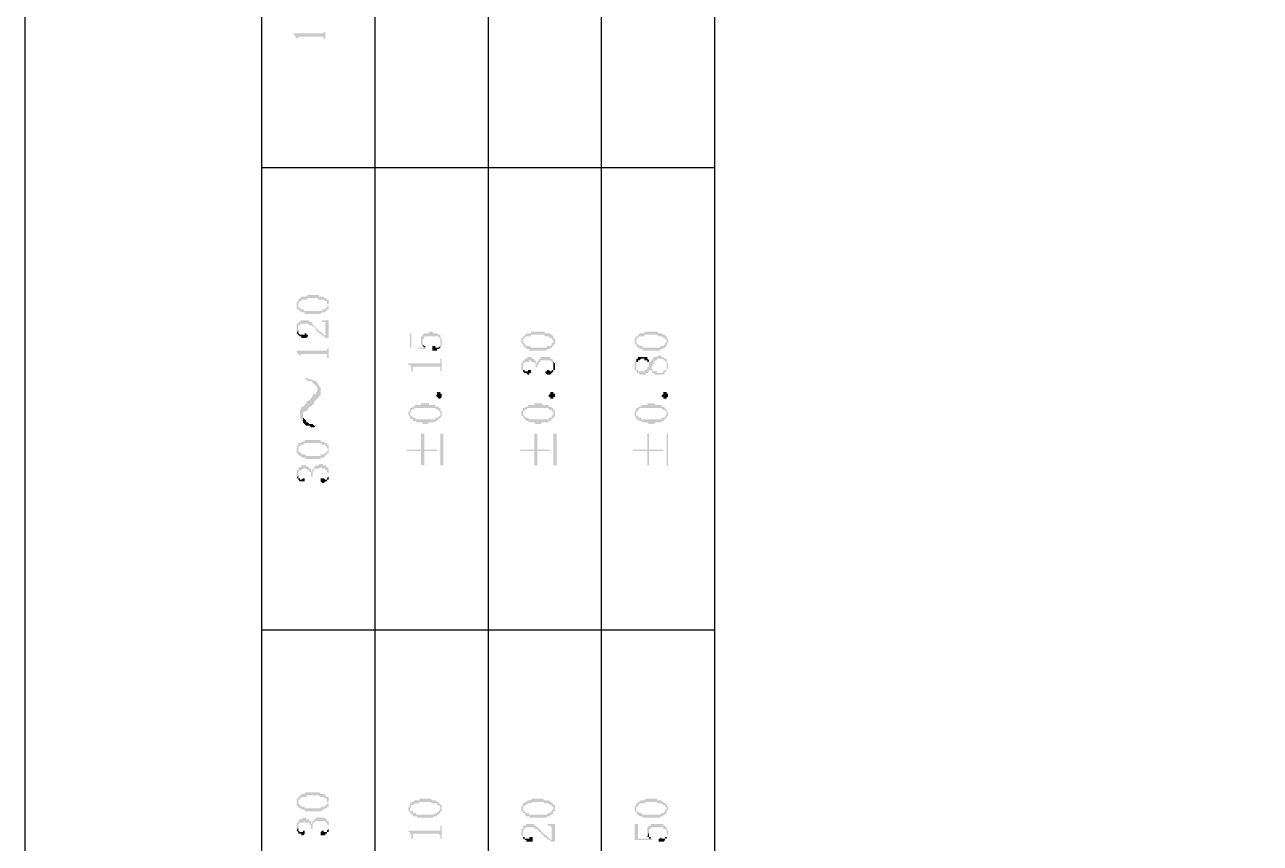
# Model space of a CAD drawing. Header units: millimetres. Extents: x 1448 to 2566, y 1057 to 1416.
# Drawn here: x 2146.13 to 2181.11, y 1191.59 to 1214.76 of the extents above; entities that cross this region are included whole.
import ezdxf

# ---------------------------------------------------------------- set-up
doc = ezdxf.new("R2010")
doc.units = ezdxf.units.MM

msp = doc.modelspace()

# ---------------------------------------------------------------- hatches: boundary and pattern name
at = {"transparency": 33554559}
for points in [[(2153.73711, 1214.51232), (2153.73711, 1214.46719), (2153.78224, 1214.46719), (2153.78224, 1214.42206), (2153.78224, 1214.42206), (2153.82737, 1214.37693), (2153.82737, 1214.33179), (2153.82737, 1214.28666), (2153.82737, 1214.37693), (2153.87251, 1214.37693), (2153.87251, 1214.42206), (2154.59462, 1214.42206), (2154.59462, 1214.37693), (2154.59462, 1214.37693), (2154.63975, 1214.33179), (2154.63975, 1214.28666), (2154.63975, 1214.64772), (2154.63975, 1214.55746), (2154.59462, 1214.55746), (2154.59462, 1214.51232), (2154.54949, 1214.51232)], [(2153.82737, 1206.83985), (2153.82737, 1206.74959), (2153.82737, 1206.70446), (2153.87251, 1206.70446), (2153.87251, 1206.83985), (2153.87251, 1206.88499), (2153.87251, 1206.88499), (2153.91764, 1206.93012), (2153.96277, 1206.93012), (2153.96277, 1206.97525), (2154.09817, 1206.97525), (2154.1433, 1207.02038), (2154.41409, 1207.02038), (2154.45922, 1206.97525), (2154.59462, 1206.97525), (2154.63975, 1206.93012), (2154.68488, 1206.93012), (2154.68488, 1206.88499), (2154.68488, 1206.83985), (2154.73002, 1206.83985), (2154.73002, 1206.97525), (2154.68488, 1206.97525), (2154.63975, 1207.02038), (2154.59462, 1207.02038), (2154.59462, 1207.06551), (2154.45922, 1207.06551), (2154.45922, 1207.11065), (2154.1433, 1207.11065), (2154.09817, 1207.06551), (2153.96277, 1207.06551), (2153.96277, 1207.02038), (2153.91764, 1207.02038), (2153.87251, 1206.97525), (2153.87251, 1206.93012), (2153.82737, 1206.93012), (2153.82737, 1206.88499)], [(2153.87251, 1206.70446), (2153.87251, 1206.70446), (2153.91764, 1206.65933), (2153.91764, 1206.65933), (2153.96277, 1206.61419), (2154.05303, 1206.61419), (2154.05303, 1206.56906), (2154.50436, 1206.56906), (2154.54949, 1206.61419), (2154.63975, 1206.61419), (2154.63975, 1206.65933), (2154.68488, 1206.65933), (2154.68488, 1206.70446), (2154.73002, 1206.70446), (2154.73002, 1206.74959), (2154.73002, 1206.79472), (2154.73002, 1206.83985), (2154.73002, 1206.88499), (2154.73002, 1206.93012), (2154.73002, 1206.97525), (2154.73002, 1206.79472), (2154.68488, 1206.79472), (2154.68488, 1206.74959), (2154.63975, 1206.74959), (2154.63975, 1206.70446), (2154.54949, 1206.70446), (2154.54949, 1206.65933), (2154.05303, 1206.65933), (2154.0079, 1206.70446), (2153.96277, 1206.70446), (2153.91764, 1206.74959), (2153.87251, 1206.74959), (2153.87251, 1206.79472), (2153.87251, 1206.83985)], [(2153.82737, 1206.16287), (2153.82737, 1206.11774), (2153.82737, 1206.02748), (2153.82737, 1206.02748), (2153.87251, 1206.11774), (2153.87251, 1206.208), (2153.87251, 1206.25314), (2153.91764, 1206.25314), (2153.91764, 1206.29827), (2154.1433, 1206.29827), (2154.18843, 1206.25314), (2154.23356, 1206.25314), (2154.27869, 1206.208), (2154.32383, 1206.208), (2154.32383, 1206.16287), (2154.36896, 1206.16287), (2154.36896, 1206.11774), (2154.36896, 1206.11774), (2154.41409, 1206.07261), (2154.41409, 1206.07261), (2154.45922, 1206.02748), (2154.50436, 1206.02748), (2154.50436, 1205.98234), (2154.54949, 1205.98234), (2154.54949, 1205.93721), (2154.59462, 1205.93721), (2154.63975, 1205.89208), (2154.68488, 1205.89208), (2154.63975, 1205.93721), (2154.63975, 1205.93721), (2154.59462, 1205.98234), (2154.59462, 1205.98234), (2154.54949, 1206.02748), (2154.54949, 1206.02748), (2154.50436, 1206.07261), (2154.45922, 1206.07261), (2154.45922, 1206.11774), (2154.41409, 1206.11774), (2154.41409, 1206.16287), (2154.36896, 1206.16287), (2154.36896, 1206.208), (2154.32383, 1206.208), (2154.32383, 1206.25314), (2154.27869, 1206.25314), (2154.27869, 1206.29827), (2154.27869, 1206.29827), (2154.23356, 1206.3434), (2154.18843, 1206.3434), (2154.18843, 1206.38853), (2153.96277, 1206.38853), (2153.91764, 1206.3434), (2153.87251, 1206.3434), (2153.87251, 1206.29827), (2153.82737, 1206.29827), (2153.82737, 1206.25314)], [(2154.50436, 1206.38853), (2154.54949, 1206.38853), (2154.54949, 1206.3434), (2154.63975, 1206.3434), (2154.63975, 1206.29827), (2154.63975, 1205.93721), (2154.68488, 1205.89208), (2154.73002, 1205.89208), (2154.73002, 1206.38853)], [(2153.82737, 1206.02748), (2153.87251, 1205.98234), (2153.87251, 1205.98234), (2153.91764, 1205.93721), (2153.96277, 1205.93721), (2153.96277, 1205.89208), (2154.09817, 1205.89208), (2154.1433, 1205.93721), (2154.1433, 1205.98234), (2154.09817, 1205.98234), (2154.09817, 1206.02748), (2154.05303, 1206.02748), (2154.05303, 1205.98234), (2153.91764, 1205.98234), (2153.87251, 1206.02748), (2153.87251, 1206.11774), (2153.87251, 1206.11774)], [(2157.34768, 1205.84695), (2157.34768, 1205.75668), (2157.34768, 1205.71155), (2157.34768, 1205.71155), (2157.39281, 1205.66642), (2157.39281, 1205.80181), (2157.39281, 1205.84695), (2157.39281, 1205.84695), (2157.43795, 1205.89208), (2157.43795, 1205.93721), (2157.84414, 1205.93721), (2157.84414, 1205.89208), (2157.88927, 1205.89208), (2157.88927, 1205.84695), (2157.88927, 1205.80181), (2157.88927, 1205.66642), (2157.9344, 1205.66642), (2157.9344, 1205.71155), (2157.9344, 1205.80181), (2157.9344, 1205.84695), (2157.9344, 1205.89208), (2157.88927, 1205.89208), (2157.88927, 1205.93721), (2157.88927, 1205.98234), (2157.84414, 1205.98234), (2157.799, 1206.02748), (2157.70874, 1206.02748), (2157.66361, 1206.07261), (2157.57334, 1206.07261), (2157.57334, 1206.02748), (2157.43795, 1206.02748), (2157.39281, 1205.98234), (2157.39281, 1205.93721), (2157.34768, 1205.93721), (2157.34768, 1205.89208)], [(2160.19101, 1205.80181), (2160.19101, 1205.75668), (2160.19101, 1205.75668), (2160.23614, 1205.71155), (2160.23614, 1205.66642), (2160.23614, 1205.80181), (2160.23614, 1205.84695), (2160.23614, 1205.84695), (2160.28127, 1205.89208), (2160.28127, 1205.89208), (2160.32641, 1205.93721), (2160.4618, 1205.93721), (2160.4618, 1205.98234), (2160.82286, 1205.98234), (2160.86799, 1205.93721), (2160.95826, 1205.93721), (2161.00339, 1205.89208), (2161.04852, 1205.89208), (2161.04852, 1205.84695), (2161.09365, 1205.84695), (2161.09365, 1205.80181), (2161.09365, 1205.93721), (2161.09365, 1205.93721), (2161.04852, 1205.98234), (2161.00339, 1205.98234), (2161.00339, 1206.02748), (2160.86799, 1206.02748), (2160.82286, 1206.07261), (2160.4618, 1206.07261), (2160.4618, 1206.02748), (2160.32641, 1206.02748), (2160.32641, 1205.98234), (2160.28127, 1205.98234), (2160.28127, 1205.93721), (2160.23614, 1205.93721), (2160.23614, 1205.89208), (2160.19101, 1205.89208)], [(2163.39539, 1205.80181), (2163.39539, 1205.75668), (2163.39539, 1205.71155), (2163.44053, 1205.71155), (2163.44053, 1205.66642), (2163.44053, 1205.80181), (2163.44053, 1205.84695), (2163.44053, 1205.84695), (2163.48566, 1205.89208), (2163.48566, 1205.89208), (2163.53079, 1205.93721), (2163.66619, 1205.93721), (2163.66619, 1205.98234), (2164.02724, 1205.98234), (2164.07238, 1205.93721), (2164.16264, 1205.93721), (2164.20777, 1205.89208), (2164.2529, 1205.89208), (2164.2529, 1205.84695), (2164.29804, 1205.84695), (2164.29804, 1205.80181), (2164.29804, 1205.93721), (2164.2529, 1205.93721), (2164.2529, 1205.98234), (2164.20777, 1205.98234), (2164.16264, 1206.02748), (2164.07238, 1206.02748), (2164.02724, 1206.07261), (2163.66619, 1206.07261), (2163.66619, 1206.02748), (2163.53079, 1206.02748), (2163.53079, 1205.98234), (2163.48566, 1205.98234), (2163.48566, 1205.93721), (2163.44053, 1205.93721), (2163.44053, 1205.89208), (2163.39539, 1205.89208)], [(2157.03176, 1206.02748), (2157.03176, 1205.62129), (2157.48308, 1205.57615), (2157.48308, 1205.62129), (2157.48308, 1205.66642), (2157.43795, 1205.62129), (2157.07689, 1205.62129), (2157.07689, 1206.02748)], [(2157.39281, 1205.66642), (2157.39281, 1205.66642), (2157.43795, 1205.62129), (2157.43795, 1205.62129), (2157.48308, 1205.66642), (2157.43795, 1205.66642), (2157.39281, 1205.71155), (2157.39281, 1205.75668), (2157.39281, 1205.80181)], [(2157.66361, 1205.62129), (2157.66361, 1205.53102), (2157.799, 1205.53102), (2157.799, 1205.57615), (2157.84414, 1205.57615), (2157.88927, 1205.62129), (2157.88927, 1205.80181), (2157.88927, 1205.71155), (2157.88927, 1205.66642), (2157.88927, 1205.66642), (2157.84414, 1205.62129), (2157.75387, 1205.62129), (2157.75387, 1205.66642), (2157.66361, 1205.66642)], [(2160.23614, 1205.66642), (2160.28127, 1205.66642), (2160.28127, 1205.62129), (2160.32641, 1205.62129), (2160.32641, 1205.57615), (2160.41667, 1205.57615), (2160.41667, 1205.53102), (2160.91312, 1205.53102), (2160.91312, 1205.57615), (2161.00339, 1205.57615), (2161.00339, 1205.62129), (2161.04852, 1205.62129), (2161.09365, 1205.66642), (2161.09365, 1205.71155), (2161.13878, 1205.71155), (2161.13878, 1205.75668), (2161.13878, 1205.80181), (2161.13878, 1205.84695), (2161.13878, 1205.89208), (2161.09365, 1205.89208), (2161.09365, 1205.93721), (2161.09365, 1205.80181), (2161.09365, 1205.75668), (2161.04852, 1205.75668), (2161.04852, 1205.71155), (2161.04852, 1205.71155), (2161.00339, 1205.66642), (2160.91312, 1205.66642), (2160.91312, 1205.62129), (2160.4618, 1205.62129), (2160.41667, 1205.66642), (2160.32641, 1205.66642), (2160.28127, 1205.71155), (2160.28127, 1205.75668), (2160.23614, 1205.75668), (2160.23614, 1205.80181)], [(2163.44053, 1205.66642), (2163.44053, 1205.66642), (2163.48566, 1205.62129), (2163.53079, 1205.62129), (2163.53079, 1205.57615), (2163.62105, 1205.57615), (2163.62105, 1205.53102), (2164.11751, 1205.53102), (2164.11751, 1205.57615), (2164.20777, 1205.57615), (2164.20777, 1205.62129), (2164.2529, 1205.62129), (2164.29804, 1205.66642), (2164.29804, 1205.71155), (2164.29804, 1205.71155), (2164.34317, 1205.75668), (2164.34317, 1205.80181), (2164.34317, 1205.84695), (2164.34317, 1205.84695), (2164.29804, 1205.89208), (2164.29804, 1205.93721), (2164.29804, 1205.80181), (2164.29804, 1205.75668), (2164.2529, 1205.75668), (2164.2529, 1205.71155), (2164.2529, 1205.71155), (2164.20777, 1205.66642), (2164.11751, 1205.66642), (2164.11751, 1205.62129), (2163.62105, 1205.62129), (2163.62105, 1205.66642), (2163.53079, 1205.66642), (2163.48566, 1205.71155), (2163.48566, 1205.71155), (2163.44053, 1205.75668), (2163.44053, 1205.80181)], [(2153.82737, 1205.53102), (2153.82737, 1205.48589), (2153.82737, 1205.48589), (2153.87251, 1205.44076), (2153.87251, 1205.39562), (2153.91764, 1205.39562), (2153.91764, 1205.26023), (2153.91764, 1205.39562), (2153.91764, 1205.39562), (2153.96277, 1205.44076), (2154.68488, 1205.44076), (2154.68488, 1205.39562), (2154.68488, 1205.35049), (2154.73002, 1205.30536), (2154.73002, 1205.26023), (2154.73002, 1205.66642), (2154.73002, 1205.62129), (2154.68488, 1205.57615), (2154.68488, 1205.53102), (2154.63975, 1205.53102)], [(2160.19101, 1205.0797), (2160.19101, 1204.98944), (2160.23614, 1204.98944), (2160.23614, 1205.0797), (2160.23614, 1205.12483), (2160.23614, 1205.16996), (2160.28127, 1205.16996), (2160.28127, 1205.2151), (2160.41667, 1205.2151), (2160.41667, 1205.26023), (2160.4618, 1205.26023), (2160.4618, 1205.2151), (2160.55207, 1205.2151), (2160.55207, 1205.16996), (2160.5972, 1205.16996), (2160.5972, 1205.12483), (2160.5972, 1205.0797), (2160.5972, 1205.0797), (2160.64233, 1205.03457), (2160.64233, 1205.0797), (2160.64233, 1205.12483), (2160.68746, 1205.16996), (2160.68746, 1205.2151), (2160.7326, 1205.2151), (2160.7326, 1205.26023), (2161.00339, 1205.26023), (2161.04852, 1205.2151), (2161.04852, 1205.2151), (2161.09365, 1205.16996), (2161.09365, 1205.12483), (2161.09365, 1205.0797), (2161.09365, 1205.26023), (2161.09365, 1205.26023), (2161.04852, 1205.30536), (2161.00339, 1205.30536), (2161.00339, 1205.35049), (2160.7326, 1205.35049), (2160.7326, 1205.30536), (2160.68746, 1205.30536), (2160.68746, 1205.26023), (2160.68746, 1205.26023), (2160.64233, 1205.2151), (2160.64233, 1205.16996), (2160.64233, 1205.16996), (2160.5972, 1205.2151), (2160.5972, 1205.26023), (2160.55207, 1205.26023), (2160.55207, 1205.30536), (2160.50693, 1205.30536), (2160.4618, 1205.35049), (2160.37154, 1205.35049), (2160.32641, 1205.30536), (2160.28127, 1205.30536), (2160.28127, 1205.26023), (2160.23614, 1205.26023), (2160.23614, 1205.2151), (2160.23614, 1205.2151), (2160.19101, 1205.16996), (2160.19101, 1205.12483)], [(2163.39539, 1205.12483), (2163.39539, 1205.0797), (2163.39539, 1204.98944), (2163.44053, 1204.98944), (2163.44053, 1204.9443), (2163.44053, 1204.9443), (2163.48566, 1204.89917), (2163.53079, 1204.89917), (2163.53079, 1204.85404), (2163.71132, 1204.85404), (2163.71132, 1204.89917), (2163.75645, 1204.89917), (2163.80158, 1204.9443), (2163.80158, 1204.98944), (2163.84672, 1204.98944), (2163.84672, 1205.03457), (2163.84672, 1205.03457), (2163.89185, 1205.0797), (2163.89185, 1205.12483), (2163.89185, 1205.12483), (2163.93698, 1205.16996), (2163.93698, 1205.2151), (2163.93698, 1205.2151), (2163.98211, 1205.26023), (2164.02724, 1205.26023), (2164.02724, 1205.30536), (2164.20777, 1205.30536), (2164.20777, 1205.26023), (2164.2529, 1205.26023), (2164.2529, 1205.2151), (2164.29804, 1205.2151), (2164.29804, 1205.12483), (2164.29804, 1204.98944), (2164.29804, 1204.98944), (2164.34317, 1205.03457), (2164.34317, 1205.12483), (2164.34317, 1205.16996), (2164.34317, 1205.16996), (2164.29804, 1205.2151), (2164.29804, 1205.26023), (2164.29804, 1205.30536), (2164.2529, 1205.30536), (2164.20777, 1205.35049), (2164.16264, 1205.35049), (2164.11751, 1205.39562), (2164.07238, 1205.39562), (2164.02724, 1205.35049), (2163.93698, 1205.35049), (2163.93698, 1205.30536), (2163.89185, 1205.30536), (2163.89185, 1205.26023), (2163.84672, 1205.26023), (2163.84672, 1205.2151), (2163.80158, 1205.2151), (2163.80158, 1205.16996), (2163.80158, 1205.0797), (2163.75645, 1205.0797), (2163.75645, 1205.03457), (2163.75645, 1205.03457), (2163.71132, 1204.98944), (2163.66619, 1204.98944), (2163.66619, 1204.9443), (2163.48566, 1204.9443), (2163.48566, 1204.98944), (2163.44053, 1204.98944), (2163.44053, 1205.03457), (2163.44053, 1205.26023), (2163.39539, 1205.2151)], [(2163.44053, 1205.26023), (2163.44053, 1205.12483), (2163.44053, 1205.16996), (2163.44053, 1205.2151), (2163.48566, 1205.2151), (2163.48566, 1205.26023), (2163.53079, 1205.26023), (2163.57592, 1205.30536), (2163.66619, 1205.30536), (2163.66619, 1205.26023), (2163.75645, 1205.26023), (2163.75645, 1205.2151), (2163.80158, 1205.2151), (2163.80158, 1205.16996), (2163.80158, 1205.26023), (2163.80158, 1205.26023), (2163.75645, 1205.30536), (2163.75645, 1205.35049), (2163.48566, 1205.35049), (2163.48566, 1205.30536), (2163.44053, 1205.30536)], [(2156.98662, 1205.16996), (2156.98662, 1205.12483), (2157.03176, 1205.12483), (2157.07689, 1205.0797), (2157.07689, 1204.98944), (2157.07689, 1204.9443), (2157.12202, 1204.9443), (2157.12202, 1205.03457), (2157.12202, 1205.0797), (2157.88927, 1205.0797), (2157.88927, 1205.03457), (2157.88927, 1204.98944), (2157.88927, 1204.9443), (2157.9344, 1204.9443), (2157.9344, 1205.30536), (2157.88927, 1205.30536), (2157.88927, 1205.2151), (2157.88927, 1205.16996), (2157.799, 1205.16996)], [(2160.23614, 1204.98944), (2160.23614, 1204.9443), (2160.23614, 1204.9443), (2160.28127, 1204.89917), (2160.32641, 1204.89917), (2160.37154, 1204.85404), (2160.41667, 1204.85404), (2160.41667, 1204.89917), (2160.4618, 1204.89917), (2160.4618, 1204.9443), (2160.4618, 1204.98944), (2160.37154, 1204.98944), (2160.37154, 1204.9443), (2160.28127, 1204.9443), (2160.28127, 1204.98944), (2160.23614, 1204.98944), (2160.23614, 1205.03457), (2160.23614, 1205.0797)], [(2160.86799, 1204.89917), (2160.86799, 1204.89917), (2160.91312, 1204.85404), (2161.00339, 1204.85404), (2161.04852, 1204.89917), (2161.04852, 1204.89917), (2161.09365, 1204.9443), (2161.09365, 1204.98944), (2161.13878, 1204.98944), (2161.13878, 1205.0797), (2161.13878, 1205.12483), (2161.13878, 1205.16996), (2161.13878, 1205.16996), (2161.09365, 1205.2151), (2161.09365, 1205.0797), (2161.09365, 1205.03457), (2161.09365, 1204.98944), (2161.04852, 1204.98944), (2161.04852, 1204.9443), (2161.00339, 1204.9443), (2160.95826, 1204.98944), (2160.91312, 1204.98944), (2160.91312, 1204.9443), (2160.86799, 1204.9443)], [(2163.84672, 1204.98944), (2163.89185, 1204.9443), (2163.89185, 1204.89917), (2163.93698, 1204.89917), (2163.98211, 1204.85404), (2164.20777, 1204.85404), (2164.2529, 1204.89917), (2164.2529, 1204.9443), (2164.29804, 1204.9443), (2164.29804, 1205.12483), (2164.29804, 1205.03457), (2164.29804, 1204.98944), (2164.2529, 1204.98944), (2164.20777, 1204.9443), (2164.20777, 1204.9443), (2164.16264, 1204.89917), (2164.02724, 1204.89917), (2164.02724, 1204.9443), (2163.93698, 1204.9443), (2163.89185, 1204.98944), (2163.89185, 1205.03457), (2163.84672, 1205.03457)], [(2154.05303, 1204.71864), (2154.09817, 1204.71864), (2154.1433, 1204.67351), (2154.23356, 1204.67351), (2154.27869, 1204.62838), (2154.32383, 1204.58325), (2154.32383, 1204.58325), (2154.36896, 1204.53811), (2154.41409, 1204.49298), (2154.41409, 1204.17706), (2154.41409, 1204.17706), (2154.45922, 1204.22219), (2154.50436, 1204.26732), (2154.50436, 1204.49298), (2154.45922, 1204.53811), (2154.41409, 1204.62838), (2154.41409, 1204.62838), (2154.36896, 1204.67351), (2154.32383, 1204.67351), (2154.23356, 1204.71864), (2154.18843, 1204.71864), (2154.09817, 1204.76377)], [(2153.91764, 1203.72573), (2153.91764, 1203.63547), (2153.96277, 1203.59034), (2154.0079, 1203.50007), (2154.0079, 1203.6806), (2154.0079, 1203.77087), (2154.05303, 1203.816), (2154.09817, 1203.816), (2154.1433, 1203.86113), (2154.18843, 1203.9514), (2154.23356, 1203.9514), (2154.27869, 1203.99653), (2154.32383, 1204.04166), (2154.32383, 1204.08679), (2154.36896, 1204.13192), (2154.41409, 1204.17706), (2154.41409, 1204.44785), (2154.41409, 1204.40272), (2154.36896, 1204.31245), (2154.32383, 1204.31245), (2154.27869, 1204.26732), (2154.23356, 1204.17706), (2154.23356, 1204.17706), (2154.18843, 1204.13192), (2154.09817, 1204.08679), (2154.09817, 1204.04166), (2154.05303, 1203.99653), (2154.0079, 1203.9514), (2153.96277, 1203.9514), (2153.96277, 1203.90626), (2153.91764, 1203.86113), (2153.91764, 1203.77087)], [(2157.9344, 1204.26732), (2157.9344, 1204.22219), (2157.9344, 1204.22219), (2157.88927, 1204.17706), (2157.84414, 1204.17706), (2157.799, 1204.22219), (2157.799, 1204.22219), (2157.75387, 1204.26732), (2157.799, 1204.26732), (2157.799, 1204.31245), (2157.799, 1204.35758), (2157.88927, 1204.35758), (2157.88927, 1204.31245), (2157.9344, 1204.31245), (2157.9344, 1204.26732)], [(2161.13878, 1204.26732), (2161.13878, 1204.22219), (2161.09365, 1204.22219), (2161.09365, 1204.17706), (2161.00339, 1204.17706), (2161.00339, 1204.22219), (2160.95826, 1204.22219), (2160.95826, 1204.26732), (2160.95826, 1204.26732), (2161.00339, 1204.31245), (2161.00339, 1204.35758), (2161.09365, 1204.35758), (2161.09365, 1204.31245), (2161.13878, 1204.31245), (2161.13878, 1204.26732)], [(2164.34317, 1204.26732), (2164.34317, 1204.22219), (2164.29804, 1204.22219), (2164.29804, 1204.17706), (2164.20777, 1204.17706), (2164.20777, 1204.22219), (2164.16264, 1204.22219), (2164.16264, 1204.26732), (2164.16264, 1204.26732), (2164.20777, 1204.31245), (2164.20777, 1204.35758), (2164.29804, 1204.35758), (2164.29804, 1204.31245), (2164.34317, 1204.31245), (2164.34317, 1204.26732)], [(2156.98662, 1203.77087), (2156.98662, 1203.72573), (2156.98662, 1203.72573), (2157.03176, 1203.6806), (2157.03176, 1203.63547), (2157.03176, 1203.77087), (2157.03176, 1203.77087), (2157.07689, 1203.816), (2157.07689, 1203.86113), (2157.12202, 1203.86113), (2157.16715, 1203.90626), (2157.75387, 1203.90626), (2157.799, 1203.86113), (2157.84414, 1203.86113), (2157.84414, 1203.816), (2157.88927, 1203.816), (2157.88927, 1203.77087), (2157.88927, 1203.90626), (2157.84414, 1203.90626), (2157.84414, 1203.9514), (2157.75387, 1203.9514), (2157.75387, 1203.99653), (2157.57334, 1203.99653), (2157.57334, 1204.04166), (2157.34768, 1204.04166), (2157.34768, 1203.99653), (2157.16715, 1203.99653), (2157.16715, 1203.9514), (2157.12202, 1203.9514), (2157.07689, 1203.90626), (2157.03176, 1203.90626), (2157.03176, 1203.86113), (2157.03176, 1203.816), (2156.98662, 1203.816)], [(2160.19101, 1203.77087), (2160.19101, 1203.72573), (2160.19101, 1203.6806), (2160.23614, 1203.6806), (2160.23614, 1203.63547), (2160.23614, 1203.77087), (2160.23614, 1203.816), (2160.28127, 1203.816), (2160.28127, 1203.86113), (2160.32641, 1203.86113), (2160.37154, 1203.90626), (2160.95826, 1203.90626), (2160.95826, 1203.86113), (2161.04852, 1203.86113), (2161.04852, 1203.816), (2161.09365, 1203.816), (2161.09365, 1203.77087), (2161.09365, 1203.90626), (2161.04852, 1203.90626), (2161.04852, 1203.9514), (2160.95826, 1203.9514), (2160.95826, 1203.99653), (2160.77773, 1203.99653), (2160.77773, 1204.04166), (2160.55207, 1204.04166), (2160.55207, 1203.99653), (2160.37154, 1203.99653), (2160.37154, 1203.9514), (2160.32641, 1203.9514), (2160.28127, 1203.90626), (2160.23614, 1203.90626), (2160.23614, 1203.86113), (2160.23614, 1203.86113), (2160.19101, 1203.816)], [(2163.39539, 1203.77087), (2163.39539, 1203.72573), (2163.39539, 1203.6806), (2163.39539, 1203.6806), (2163.44053, 1203.63547), (2163.44053, 1203.77087), (2163.44053, 1203.816), (2163.48566, 1203.816), (2163.48566, 1203.86113), (2163.53079, 1203.86113), (2163.53079, 1203.90626), (2164.16264, 1203.90626), (2164.16264, 1203.86113), (2164.2529, 1203.86113), (2164.2529, 1203.816), (2164.29804, 1203.816), (2164.29804, 1203.77087), (2164.29804, 1203.86113), (2164.2529, 1203.90626), (2164.2529, 1203.90626), (2164.20777, 1203.9514), (2164.16264, 1203.9514), (2164.16264, 1203.99653), (2163.98211, 1203.99653), (2163.93698, 1204.04166), (2163.75645, 1204.04166), (2163.75645, 1203.99653), (2163.57592, 1203.99653), (2163.57592, 1203.9514), (2163.53079, 1203.9514), (2163.48566, 1203.90626), (2163.44053, 1203.90626), (2163.44053, 1203.86113), (2163.44053, 1203.86113), (2163.39539, 1203.816)], [(2154.0079, 1203.50007), (2154.0079, 1203.50007), (2154.05303, 1203.45494), (2154.09817, 1203.40981), (2154.18843, 1203.40981), (2154.23356, 1203.36468), (2154.32383, 1203.36468), (2154.36896, 1203.40981), (2154.32383, 1203.40981), (2154.27869, 1203.45494), (2154.18843, 1203.45494), (2154.1433, 1203.50007), (2154.09817, 1203.50007), (2154.09817, 1203.54521), (2154.05303, 1203.59034), (2154.0079, 1203.63547), (2154.0079, 1203.6806)], [(2157.03176, 1203.63547), (2157.07689, 1203.59034), (2157.12202, 1203.59034), (2157.12202, 1203.54521), (2157.21229, 1203.54521), (2157.21229, 1203.50007), (2157.39281, 1203.50007), (2157.39281, 1203.45494), (2157.52821, 1203.45494), (2157.57334, 1203.50007), (2157.75387, 1203.50007), (2157.75387, 1203.54521), (2157.799, 1203.54521), (2157.84414, 1203.59034), (2157.84414, 1203.59034), (2157.88927, 1203.63547), (2157.88927, 1203.63547), (2157.9344, 1203.6806), (2157.9344, 1203.77087), (2157.9344, 1203.816), (2157.9344, 1203.816), (2157.88927, 1203.86113), (2157.88927, 1203.72573), (2157.88927, 1203.6806), (2157.84414, 1203.6806), (2157.84414, 1203.63547), (2157.75387, 1203.63547), (2157.75387, 1203.59034), (2157.21229, 1203.59034), (2157.16715, 1203.63547), (2157.12202, 1203.63547), (2157.07689, 1203.6806), (2157.07689, 1203.6806), (2157.03176, 1203.72573), (2157.03176, 1203.77087)], [(2160.23614, 1203.63547), (2160.28127, 1203.59034), (2160.28127, 1203.59034), (2160.32641, 1203.54521), (2160.37154, 1203.54521), (2160.41667, 1203.50007), (2160.55207, 1203.50007), (2160.5972, 1203.45494), (2160.7326, 1203.45494), (2160.77773, 1203.50007), (2160.95826, 1203.50007), (2160.95826, 1203.54521), (2161.00339, 1203.54521), (2161.04852, 1203.59034), (2161.04852, 1203.59034), (2161.09365, 1203.63547), (2161.09365, 1203.63547), (2161.13878, 1203.6806), (2161.13878, 1203.77087), (2161.13878, 1203.816), (2161.13878, 1203.816), (2161.09365, 1203.86113), (2161.09365, 1203.72573), (2161.09365, 1203.72573), (2161.04852, 1203.6806), (2161.04852, 1203.63547), (2160.95826, 1203.63547), (2160.95826, 1203.59034), (2160.41667, 1203.59034), (2160.37154, 1203.63547), (2160.28127, 1203.63547), (2160.28127, 1203.6806), (2160.28127, 1203.6806), (2160.23614, 1203.72573), (2160.23614, 1203.77087)], [(2163.44053, 1203.63547), (2163.44053, 1203.59034), (2163.48566, 1203.59034), (2163.53079, 1203.54521), (2163.57592, 1203.54521), (2163.62105, 1203.50007), (2163.75645, 1203.50007), (2163.80158, 1203.45494), (2163.93698, 1203.45494), (2163.98211, 1203.50007), (2164.16264, 1203.50007), (2164.16264, 1203.54521), (2164.20777, 1203.54521), (2164.2529, 1203.59034), (2164.2529, 1203.59034), (2164.29804, 1203.63547), (2164.29804, 1203.6806), (2164.34317, 1203.6806), (2164.34317, 1203.77087), (2164.34317, 1203.816), (2164.29804, 1203.816), (2164.29804, 1203.86113), (2164.29804, 1203.72573), (2164.29804, 1203.72573), (2164.2529, 1203.6806), (2164.2529, 1203.63547), (2164.16264, 1203.63547), (2164.16264, 1203.59034), (2163.57592, 1203.59034), (2163.57592, 1203.63547), (2163.48566, 1203.63547), (2163.48566, 1203.6806), (2163.44053, 1203.6806), (2163.44053, 1203.72573), (2163.44053, 1203.77087)], [(2153.82737, 1202.73283), (2153.82737, 1202.68769), (2153.82737, 1202.64256), (2153.82737, 1202.64256), (2153.87251, 1202.59743), (2153.87251, 1202.73283), (2153.87251, 1202.77796), (2153.87251, 1202.82309), (2153.91764, 1202.82309), (2153.96277, 1202.86822), (2154.0079, 1202.86822), (2154.05303, 1202.91336), (2154.50436, 1202.91336), (2154.54949, 1202.86822), (2154.63975, 1202.86822), (2154.63975, 1202.82309), (2154.68488, 1202.82309), (2154.68488, 1202.77796), (2154.68488, 1202.77796), (2154.73002, 1202.73283), (2154.73002, 1202.86822), (2154.68488, 1202.86822), (2154.68488, 1202.91336), (2154.63975, 1202.91336), (2154.59462, 1202.95849), (2154.50436, 1202.95849), (2154.50436, 1203.00362), (2154.05303, 1203.00362), (2154.05303, 1202.95849), (2153.96277, 1202.95849), (2153.96277, 1202.91336), (2153.87251, 1202.91336), (2153.87251, 1202.86822), (2153.87251, 1202.86822), (2153.82737, 1202.82309), (2153.82737, 1202.77796), (2153.82737, 1202.77796)], [(2156.94149, 1202.73283), (2156.94149, 1202.68769), (2157.34768, 1202.68769), (2157.34768, 1202.2815), (2157.43795, 1202.2815), (2157.43795, 1202.68769), (2157.799, 1202.68769), (2157.799, 1202.73283), (2157.43795, 1202.73283), (2157.43795, 1203.18415), (2157.34768, 1203.18415), (2157.34768, 1202.73283)], [(2157.97953, 1202.2815), (2157.97953, 1203.18415), (2157.88927, 1203.18415), (2157.88927, 1202.2815)], [(2160.14588, 1202.73283), (2160.14588, 1202.68769), (2160.55207, 1202.68769), (2160.55207, 1202.2815), (2160.64233, 1202.2815), (2160.64233, 1202.68769), (2161.00339, 1202.68769), (2161.00339, 1202.73283), (2160.64233, 1202.73283), (2160.64233, 1203.18415), (2160.55207, 1203.18415), (2160.55207, 1202.73283)], [(2161.18392, 1202.2815), (2161.18392, 1203.18415), (2161.09365, 1203.18415), (2161.09365, 1202.2815)], [(2163.35026, 1202.73283), (2163.35026, 1202.68769), (2163.75645, 1202.68769), (2163.75645, 1202.2815), (2163.80158, 1202.2815), (2163.80158, 1202.68769), (2164.20777, 1202.68769), (2164.20777, 1202.73283), (2163.80158, 1202.73283), (2163.80158, 1203.18415), (2163.75645, 1203.18415), (2163.75645, 1202.73283)], [(2164.34317, 1202.2815), (2164.34317, 1203.18415), (2164.29804, 1203.18415), (2164.29804, 1202.2815)], [(2153.87251, 1202.59743), (2153.87251, 1202.59743), (2153.91764, 1202.5523), (2153.96277, 1202.5523), (2153.96277, 1202.50717), (2154.05303, 1202.50717), (2154.09817, 1202.46203), (2154.50436, 1202.46203), (2154.50436, 1202.50717), (2154.59462, 1202.50717), (2154.63975, 1202.5523), (2154.63975, 1202.5523), (2154.68488, 1202.59743), (2154.68488, 1202.59743), (2154.73002, 1202.64256), (2154.73002, 1202.73283), (2154.73002, 1202.77796), (2154.73002, 1202.82309), (2154.73002, 1202.86822), (2154.73002, 1202.73283), (2154.73002, 1202.73283), (2154.68488, 1202.68769), (2154.68488, 1202.64256), (2154.63975, 1202.64256), (2154.59462, 1202.59743), (2154.50436, 1202.59743), (2154.50436, 1202.5523), (2154.09817, 1202.5523), (2154.05303, 1202.59743), (2153.96277, 1202.59743), (2153.96277, 1202.64256), (2153.91764, 1202.64256), (2153.87251, 1202.68769), (2153.87251, 1202.73283), (2153.87251, 1202.73283)], [(2153.82737, 1202.05584), (2153.82737, 1202.01071), (2153.82737, 1201.96558), (2153.82737, 1201.92045), (2153.87251, 1202.01071), (2153.87251, 1202.10098), (2153.87251, 1202.10098), (2153.91764, 1202.14611), (2153.96277, 1202.14611), (2154.0079, 1202.19124), (2154.09817, 1202.19124), (2154.1433, 1202.14611), (2154.18843, 1202.14611), (2154.18843, 1202.10098), (2154.23356, 1202.10098), (2154.23356, 1202.05584), (2154.23356, 1201.96558), (2154.27869, 1201.96558), (2154.27869, 1202.01071), (2154.27869, 1202.10098), (2154.27869, 1202.10098), (2154.32383, 1202.14611), (2154.32383, 1202.19124), (2154.45922, 1202.19124), (2154.50436, 1202.23637), (2154.50436, 1202.23637), (2154.54949, 1202.19124), (2154.63975, 1202.19124), (2154.63975, 1202.14611), (2154.68488, 1202.14611), (2154.68488, 1202.10098), (2154.73002, 1202.05584), (2154.73002, 1202.01071), (2154.73002, 1202.19124), (2154.73002, 1202.19124), (2154.68488, 1202.23637), (2154.68488, 1202.23637), (2154.63975, 1202.2815), (2154.59462, 1202.2815), (2154.54949, 1202.32664), (2154.45922, 1202.32664), (2154.45922, 1202.2815), (2154.36896, 1202.2815), (2154.32383, 1202.23637), (2154.32383, 1202.19124), (2154.27869, 1202.19124), (2154.27869, 1202.14611), (2154.27869, 1202.14611), (2154.23356, 1202.10098), (2154.23356, 1202.14611), (2154.23356, 1202.19124), (2154.18843, 1202.19124), (2154.18843, 1202.23637), (2154.1433, 1202.23637), (2154.09817, 1202.2815), (2153.96277, 1202.2815), (2153.96277, 1202.23637), (2153.91764, 1202.23637), (2153.87251, 1202.19124), (2153.87251, 1202.14611), (2153.82737, 1202.14611), (2153.82737, 1202.10098)], [(2154.50436, 1201.83018), (2154.50436, 1201.83018), (2154.54949, 1201.78505), (2154.59462, 1201.78505), (2154.63975, 1201.83018), (2154.68488, 1201.83018), (2154.68488, 1201.87532), (2154.73002, 1201.87532), (2154.73002, 1201.96558), (2154.73002, 1202.01071), (2154.73002, 1202.05584), (2154.73002, 1202.14611), (2154.73002, 1202.19124), (2154.73002, 1202.01071), (2154.73002, 1201.96558), (2154.73002, 1201.96558), (2154.68488, 1201.92045), (2154.68488, 1201.87532), (2154.63975, 1201.87532), (2154.59462, 1201.92045), (2154.50436, 1201.92045), (2154.50436, 1201.87532), (2154.50436, 1201.87532)], [(2153.82737, 1201.92045), (2153.87251, 1201.92045), (2153.87251, 1201.87532), (2153.87251, 1201.87532), (2153.91764, 1201.83018), (2154.05303, 1201.83018), (2154.05303, 1201.87532), (2154.05303, 1201.92045), (2154.0079, 1201.92045), (2153.96277, 1201.87532), (2153.91764, 1201.87532), (2153.91764, 1201.92045), (2153.87251, 1201.92045), (2153.87251, 1202.01071), (2153.87251, 1202.01071)], [(2153.82737, 1192.75862), (2153.82737, 1192.71348), (2153.82737, 1192.66835), (2153.82737, 1192.66835), (2153.87251, 1192.62322), (2153.87251, 1192.75862), (2153.87251, 1192.80375), (2153.87251, 1192.80375), (2153.91764, 1192.84888), (2153.91764, 1192.84888), (2153.96277, 1192.89401), (2154.09817, 1192.89401), (2154.09817, 1192.93915), (2154.45922, 1192.93915), (2154.50436, 1192.89401), (2154.59462, 1192.89401), (2154.63975, 1192.84888), (2154.68488, 1192.84888), (2154.68488, 1192.80375), (2154.68488, 1192.75862), (2154.73002, 1192.75862), (2154.73002, 1192.89401), (2154.68488, 1192.89401), (2154.63975, 1192.93915), (2154.63975, 1192.93915), (2154.59462, 1192.98428), (2154.50436, 1192.98428), (2154.45922, 1193.02941), (2154.09817, 1193.02941), (2154.05303, 1192.98428), (2153.96277, 1192.98428), (2153.96277, 1192.93915), (2153.91764, 1192.93915), (2153.87251, 1192.89401), (2153.87251, 1192.84888), (2153.82737, 1192.84888)], [(2153.87251, 1192.62322), (2153.87251, 1192.62322), (2153.91764, 1192.57809), (2153.96277, 1192.57809), (2153.96277, 1192.53296), (2154.05303, 1192.53296), (2154.05303, 1192.48782), (2154.50436, 1192.48782), (2154.54949, 1192.53296), (2154.59462, 1192.53296), (2154.63975, 1192.57809), (2154.68488, 1192.57809), (2154.68488, 1192.62322), (2154.73002, 1192.62322), (2154.73002, 1192.66835), (2154.73002, 1192.71348), (2154.73002, 1192.75862), (2154.73002, 1192.80375), (2154.73002, 1192.84888), (2154.73002, 1192.89401), (2154.73002, 1192.71348), (2154.68488, 1192.71348), (2154.68488, 1192.66835), (2154.63975, 1192.66835), (2154.63975, 1192.62322), (2154.54949, 1192.62322), (2154.50436, 1192.57809), (2154.05303, 1192.57809), (2154.05303, 1192.62322), (2153.96277, 1192.62322), (2153.91764, 1192.66835), (2153.91764, 1192.66835), (2153.87251, 1192.71348), (2153.87251, 1192.75862)], [(2156.98662, 1192.57809), (2156.98662, 1192.53296), (2157.03176, 1192.48782), (2157.03176, 1192.44269), (2157.03176, 1192.57809), (2157.03176, 1192.57809), (2157.07689, 1192.62322), (2157.07689, 1192.66835), (2157.12202, 1192.66835), (2157.16715, 1192.71348), (2157.30255, 1192.71348), (2157.30255, 1192.75862), (2157.61848, 1192.75862), (2157.66361, 1192.71348), (2157.799, 1192.71348), (2157.799, 1192.66835), (2157.84414, 1192.66835), (2157.88927, 1192.62322), (2157.88927, 1192.57809), (2157.88927, 1192.71348), (2157.84414, 1192.71348), (2157.84414, 1192.75862), (2157.799, 1192.75862), (2157.75387, 1192.80375), (2157.66361, 1192.80375), (2157.61848, 1192.84888), (2157.30255, 1192.84888), (2157.30255, 1192.80375), (2157.16715, 1192.80375), (2157.12202, 1192.75862), (2157.07689, 1192.75862), (2157.07689, 1192.71348), (2157.03176, 1192.71348), (2157.03176, 1192.66835), (2157.03176, 1192.62322), (2156.98662, 1192.62322)], [(2160.19101, 1192.57809), (2160.19101, 1192.48782), (2160.23614, 1192.48782), (2160.23614, 1192.44269), (2160.23614, 1192.57809), (2160.23614, 1192.62322), (2160.28127, 1192.62322), (2160.28127, 1192.66835), (2160.32641, 1192.66835), (2160.37154, 1192.71348), (2160.4618, 1192.71348), (2160.50693, 1192.75862), (2160.82286, 1192.75862), (2160.82286, 1192.71348), (2160.95826, 1192.71348), (2161.00339, 1192.66835), (2161.04852, 1192.66835), (2161.04852, 1192.62322), (2161.09365, 1192.62322), (2161.09365, 1192.57809), (2161.09365, 1192.71348), (2161.04852, 1192.71348), (2161.04852, 1192.75862), (2161.00339, 1192.75862), (2160.95826, 1192.80375), (2160.82286, 1192.80375), (2160.82286, 1192.84888), (2160.50693, 1192.84888), (2160.4618, 1192.80375), (2160.37154, 1192.80375), (2160.32641, 1192.75862), (2160.28127, 1192.75862), (2160.28127, 1192.71348), (2160.23614, 1192.71348), (2160.23614, 1192.66835), (2160.23614, 1192.66835), (2160.19101, 1192.62322)], [(2163.39539, 1192.57809), (2163.39539, 1192.48782), (2163.44053, 1192.48782), (2163.44053, 1192.44269), (2163.44053, 1192.57809), (2163.44053, 1192.62322), (2163.48566, 1192.62322), (2163.48566, 1192.66835), (2163.53079, 1192.66835), (2163.53079, 1192.71348), (2163.66619, 1192.71348), (2163.71132, 1192.75862), (2164.02724, 1192.75862), (2164.02724, 1192.71348), (2164.16264, 1192.71348), (2164.20777, 1192.66835), (2164.2529, 1192.66835), (2164.2529, 1192.62322), (2164.29804, 1192.62322), (2164.29804, 1192.57809), (2164.29804, 1192.71348), (2164.2529, 1192.71348), (2164.20777, 1192.75862), (2164.16264, 1192.75862), (2164.16264, 1192.80375), (2164.02724, 1192.80375), (2164.02724, 1192.84888), (2163.71132, 1192.84888), (2163.66619, 1192.80375), (2163.57592, 1192.80375), (2163.53079, 1192.75862), (2163.48566, 1192.75862), (2163.48566, 1192.71348), (2163.44053, 1192.71348), (2163.44053, 1192.66835), (2163.44053, 1192.66835), (2163.39539, 1192.62322)], [(2157.03176, 1192.44269), (2157.07689, 1192.44269), (2157.07689, 1192.39756), (2157.12202, 1192.39756), (2157.12202, 1192.35243), (2157.21229, 1192.35243), (2157.25742, 1192.30729), (2157.70874, 1192.30729), (2157.70874, 1192.35243), (2157.799, 1192.35243), (2157.799, 1192.39756), (2157.84414, 1192.39756), (2157.88927, 1192.44269), (2157.88927, 1192.48782), (2157.9344, 1192.48782), (2157.9344, 1192.53296), (2157.9344, 1192.57809), (2157.9344, 1192.62322), (2157.9344, 1192.66835), (2157.88927, 1192.66835), (2157.88927, 1192.71348), (2157.88927, 1192.53296), (2157.88927, 1192.53296), (2157.84414, 1192.48782), (2157.84414, 1192.48782), (2157.799, 1192.44269), (2157.75387, 1192.44269), (2157.70874, 1192.39756), (2157.21229, 1192.39756), (2157.21229, 1192.44269), (2157.12202, 1192.44269), (2157.12202, 1192.48782), (2157.07689, 1192.48782), (2157.03176, 1192.53296), (2157.03176, 1192.57809)], [(2160.23614, 1192.44269), (2160.28127, 1192.44269), (2160.28127, 1192.39756), (2160.28127, 1192.39756), (2160.32641, 1192.35243), (2160.41667, 1192.35243), (2160.41667, 1192.30729), (2160.91312, 1192.30729), (2160.91312, 1192.35243), (2161.00339, 1192.35243), (2161.00339, 1192.39756), (2161.04852, 1192.39756), (2161.09365, 1192.44269), (2161.09365, 1192.48782), (2161.13878, 1192.48782), (2161.13878, 1192.53296), (2161.13878, 1192.57809), (2161.13878, 1192.62322), (2161.13878, 1192.66835), (2161.09365, 1192.66835), (2161.09365, 1192.71348), (2161.09365, 1192.53296), (2161.04852, 1192.53296), (2161.04852, 1192.48782), (2161.04852, 1192.48782), (2161.00339, 1192.44269), (2160.95826, 1192.44269), (2160.91312, 1192.39756), (2160.41667, 1192.39756), (2160.41667, 1192.44269), (2160.32641, 1192.44269), (2160.28127, 1192.48782), (2160.28127, 1192.48782), (2160.23614, 1192.53296), (2160.23614, 1192.57809)], [(2163.44053, 1192.44269), (2163.44053, 1192.44269), (2163.48566, 1192.39756), (2163.48566, 1192.39756), (2163.53079, 1192.35243), (2163.62105, 1192.35243), (2163.62105, 1192.30729), (2164.11751, 1192.30729), (2164.11751, 1192.35243), (2164.20777, 1192.35243), (2164.20777, 1192.39756), (2164.2529, 1192.39756), (2164.29804, 1192.44269), (2164.29804, 1192.48782), (2164.29804, 1192.48782), (2164.34317, 1192.53296), (2164.34317, 1192.57809), (2164.34317, 1192.62322), (2164.34317, 1192.62322), (2164.29804, 1192.66835), (2164.29804, 1192.71348), (2164.29804, 1192.53296), (2164.2529, 1192.53296), (2164.2529, 1192.48782), (2164.2529, 1192.48782), (2164.20777, 1192.44269), (2164.16264, 1192.44269), (2164.11751, 1192.39756), (2163.62105, 1192.39756), (2163.57592, 1192.44269), (2163.53079, 1192.44269), (2163.48566, 1192.48782), (2163.44053, 1192.48782), (2163.44053, 1192.53296), (2163.44053, 1192.57809)], [(2153.82737, 1192.0365), (2153.82737, 1191.94624), (2153.82737, 1191.94624), (2153.87251, 1192.0365), (2153.87251, 1192.08163), (2153.87251, 1192.12677), (2153.87251, 1192.12677), (2153.91764, 1192.1719), (2154.0079, 1192.1719), (2154.05303, 1192.21703), (2154.05303, 1192.1719), (2154.18843, 1192.1719), (2154.18843, 1192.12677), (2154.18843, 1192.12677), (2154.23356, 1192.08163), (2154.23356, 1192.0365), (2154.23356, 1191.99137), (2154.27869, 1191.99137), (2154.27869, 1192.0365), (2154.27869, 1192.12677), (2154.27869, 1192.12677), (2154.32383, 1192.1719), (2154.32383, 1192.1719), (2154.36896, 1192.21703), (2154.63975, 1192.21703), (2154.63975, 1192.1719), (2154.68488, 1192.1719), (2154.68488, 1192.12677), (2154.68488, 1192.12677), (2154.73002, 1192.08163), (2154.73002, 1192.0365), (2154.73002, 1192.21703), (2154.68488, 1192.21703), (2154.68488, 1192.26216), (2154.63975, 1192.26216), (2154.63975, 1192.30729), (2154.36896, 1192.30729), (2154.36896, 1192.26216), (2154.32383, 1192.26216), (2154.32383, 1192.21703), (2154.27869, 1192.21703), (2154.27869, 1192.1719), (2154.27869, 1192.1719), (2154.23356, 1192.12677), (2154.23356, 1192.21703), (2154.18843, 1192.21703), (2154.18843, 1192.26216), (2154.09817, 1192.26216), (2154.09817, 1192.30729), (2154.0079, 1192.30729), (2153.96277, 1192.26216), (2153.91764, 1192.26216), (2153.87251, 1192.21703), (2153.87251, 1192.1719), (2153.82737, 1192.1719), (2153.82737, 1192.12677), (2153.82737, 1192.08163)], [(2154.50436, 1191.85597), (2154.50436, 1191.81084), (2154.63975, 1191.81084), (2154.63975, 1191.85597), (2154.68488, 1191.85597), (2154.68488, 1191.90111), (2154.73002, 1191.90111), (2154.73002, 1191.94624), (2154.73002, 1192.0365), (2154.73002, 1192.08163), (2154.73002, 1192.12677), (2154.73002, 1192.1719), (2154.73002, 1192.0365), (2154.73002, 1191.99137), (2154.73002, 1191.99137), (2154.68488, 1191.94624), (2154.68488, 1191.90111), (2154.59462, 1191.90111), (2154.59462, 1191.94624), (2154.54949, 1191.94624), (2154.50436, 1191.90111), (2154.50436, 1191.90111)], [(2156.98662, 1191.94624), (2156.98662, 1191.90111), (2157.03176, 1191.90111), (2157.03176, 1191.85597), (2157.07689, 1191.85597), (2157.07689, 1191.81084), (2157.07689, 1191.76571), (2157.07689, 1191.72058), (2157.12202, 1191.72058), (2157.12202, 1191.81084), (2157.12202, 1191.85597), (2157.84414, 1191.85597), (2157.88927, 1191.81084), (2157.88927, 1191.76571), (2157.88927, 1191.72058), (2157.9344, 1191.72058), (2157.9344, 1192.08163), (2157.88927, 1192.08163), (2157.88927, 1191.99137), (2157.88927, 1191.94624), (2157.799, 1191.94624)], [(2160.19101, 1191.90111), (2160.19101, 1191.85597), (2160.19101, 1191.81084), (2160.23614, 1191.76571), (2160.23614, 1191.90111), (2160.23614, 1191.94624), (2160.23614, 1191.94624), (2160.28127, 1191.99137), (2160.28127, 1191.99137), (2160.32641, 1192.0365), (2160.55207, 1192.0365), (2160.55207, 1191.99137), (2160.64233, 1191.99137), (2160.64233, 1191.94624), (2160.68746, 1191.94624), (2160.68746, 1191.90111), (2160.7326, 1191.90111), (2160.7326, 1191.85597), (2160.77773, 1191.85597), (2160.77773, 1191.81084), (2160.82286, 1191.81084), (2160.82286, 1191.76571), (2160.86799, 1191.76571), (2160.91312, 1191.72058), (2160.91312, 1191.72058), (2160.95826, 1191.67544), (2161.00339, 1191.67544), (2161.00339, 1191.63031), (2161.04852, 1191.63031), (2161.04852, 1191.67544), (2161.00339, 1191.67544), (2161.00339, 1191.72058), (2160.95826, 1191.72058), (2160.95826, 1191.76571), (2160.91312, 1191.76571), (2160.91312, 1191.81084), (2160.86799, 1191.81084), (2160.82286, 1191.85597), (2160.82286, 1191.85597), (2160.77773, 1191.90111), (2160.77773, 1191.90111), (2160.7326, 1191.94624), (2160.7326, 1191.94624), (2160.68746, 1191.99137), (2160.68746, 1191.99137), (2160.64233, 1192.0365), (2160.64233, 1192.0365), (2160.5972, 1192.08163), (2160.55207, 1192.08163), (2160.55207, 1192.12677), (2160.32641, 1192.12677), (2160.28127, 1192.08163), (2160.23614, 1192.08163), (2160.23614, 1192.0365), (2160.23614, 1191.99137), (2160.19101, 1191.99137)], [(2160.91312, 1192.12677), (2160.91312, 1192.12677), (2160.95826, 1192.08163), (2161.00339, 1192.08163), (2161.04852, 1192.0365), (2161.04852, 1191.63031), (2161.13878, 1191.63031), (2161.13878, 1192.12677)], [(2163.39539, 1192.12677), (2163.39539, 1191.67544), (2163.89185, 1191.67544), (2163.89185, 1191.72058), (2163.48566, 1191.72058), (2163.48566, 1192.12677)], [(2163.75645, 1191.90111), (2163.75645, 1191.85597), (2163.75645, 1191.81084), (2163.75645, 1191.76571), (2163.75645, 1191.76571), (2163.80158, 1191.90111), (2163.80158, 1191.94624), (2163.80158, 1191.99137), (2163.84672, 1191.99137), (2163.84672, 1192.0365), (2164.20777, 1192.0365), (2164.20777, 1191.99137), (2164.2529, 1191.99137), (2164.29804, 1191.94624), (2164.29804, 1191.72058), (2164.29804, 1191.81084), (2164.34317, 1191.81084), (2164.34317, 1191.85597), (2164.34317, 1191.94624), (2164.34317, 1191.94624), (2164.29804, 1191.99137), (2164.29804, 1192.0365), (2164.29804, 1192.0365), (2164.2529, 1192.08163), (2164.20777, 1192.08163), (2164.20777, 1192.12677), (2163.84672, 1192.12677), (2163.84672, 1192.08163), (2163.80158, 1192.08163), (2163.75645, 1192.0365), (2163.75645, 1191.94624), (2163.75645, 1191.94624)], [(2153.82737, 1191.94624), (2153.87251, 1191.90111), (2153.87251, 1191.85597), (2153.96277, 1191.85597), (2153.96277, 1191.81084), (2154.0079, 1191.81084), (2154.05303, 1191.85597), (2154.05303, 1191.90111), (2154.05303, 1191.94624), (2154.0079, 1191.94624), (2154.0079, 1191.90111), (2153.91764, 1191.90111), (2153.87251, 1191.94624), (2153.87251, 1191.99137), (2153.87251, 1192.0365)], [(2160.23614, 1191.76571), (2160.23614, 1191.72058), (2160.28127, 1191.72058), (2160.28127, 1191.67544), (2160.32641, 1191.67544), (2160.32641, 1191.63031), (2160.50693, 1191.63031), (2160.50693, 1191.67544), (2160.50693, 1191.72058), (2160.50693, 1191.76571), (2160.41667, 1191.76571), (2160.41667, 1191.72058), (2160.28127, 1191.72058), (2160.28127, 1191.76571), (2160.23614, 1191.76571), (2160.23614, 1191.85597), (2160.23614, 1191.85597)], [(2163.75645, 1191.76571), (2163.80158, 1191.76571), (2163.80158, 1191.72058), (2163.84672, 1191.72058), (2163.84672, 1191.76571), (2163.80158, 1191.76571), (2163.80158, 1191.81084), (2163.80158, 1191.90111)], [(2164.07238, 1191.67544), (2164.07238, 1191.63031), (2164.20777, 1191.63031), (2164.2529, 1191.67544), (2164.2529, 1191.72058), (2164.29804, 1191.72058), (2164.29804, 1191.85597), (2164.29804, 1191.81084), (2164.29804, 1191.76571), (2164.2529, 1191.76571), (2164.2529, 1191.72058), (2164.16264, 1191.72058), (2164.11751, 1191.76571), (2164.11751, 1191.72058), (2164.07238, 1191.72058)]]:
    msp.add_hatch(color=256, dxfattribs=at).paths.add_polyline_path(points)

# ---------------------------------------------------------------- linework, layer by layer
msp.add_line((2152.83439, 1409.56132), (2152.83439, 1122.82038))
msp.add_lwpolyline([(2566.12792, 1118.56132), (2566.12792, 1415.56132), (2146.12793, 1415.56132), (2146.12793, 1118.56132)], close=True)
for points in [[(2165.652, 1409.56132), (2165.652, 1122.82038)], [(2156.03885, 1237.16867), (2156.03885, 1144.15127)], [(2159.24323, 1237.16867), (2159.24323, 1144.15127)], [(2162.44762, 1237.16867), (2162.44762, 1144.15127)], [(2152.83447, 1210.72122), (2165.652, 1210.72122)], [(2152.83447, 1197.63289), (2165.652, 1197.63289)]]:
    msp.add_lwpolyline(points)

doc.saveas('drawing.dxf')
